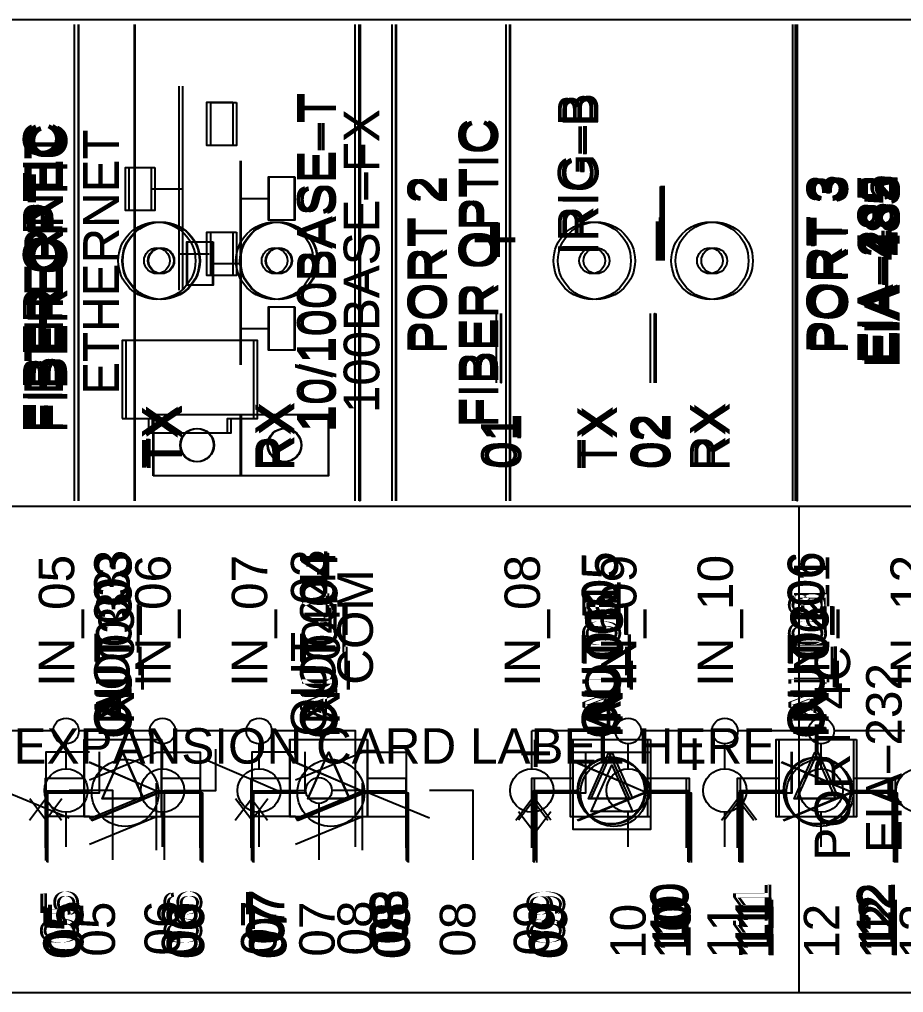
# Model space of a CAD drawing. Extents: x 1 to 47, y 1 to 35.
# Drawn here: x 28.556 to 30.274, y 13.28 to 15.17 of the extents above; entities that cross this region are included whole.
import ezdxf

# ---------------------------------------------------------------- set-up
doc = ezdxf.new("R2010")
doc.units = 0
doc.header["$MEASUREMENT"] = 0
for name, color, linetype in [('10_00______DWG_', 7, 'CONTINUOUS'), ('3_01__A-__NO_ETH__EIA-232_', 7, 'CONTINUOUS'), ('3_02__B-__NO_ETH__EIA-485_', 7, 'CONTINUOUS'), ('3_03__C-___1__10-100BASE-T', 7, 'CONTINUOUS'), ('3_04__D-___1__10-100BASE-T', 7, 'CONTINUOUS'), ('3_05__E-___1__100BASEFX_MM', 7, 'CONTINUOUS'), ('3_06__F-___2__10-100BASE-T', 7, 'CONTINUOUS'), ('3_07__G-___2__100BASE-FX_M', 7, 'CONTINUOUS'), ('3_08__0-__NO_ETH__EIA-232_', 7, 'CONTINUOUS'), ('3_09__1-__NO_ETH__EIA-485_', 7, 'CONTINUOUS'), ('3_10__2-___1__10-100BASE-T', 7, 'CONTINUOUS'), ('3_11__3-___1__10-100BASE-T', 7, 'CONTINUOUS'), ('3_12__4-___1__100BASEFX_MM', 7, 'CONTINUOUS'), ('3_13__6-___2__10-100BASE-T', 7, 'CONTINUOUS'), ('3_14__8-___2__100BASE-FX_M', 7, 'CONTINUOUS'), ('4_01__0-__EMPTY', 7, 'CONTINUOUS'), ('4_02__A0__SERIAL_COMMUNICA', 7, 'CONTINUOUS'), ('4_03__B-___3__DI___4__DO__', 7, 'CONTINUOUS'), ('4_04__1-___4__DI___4__DO__', 7, 'CONTINUOUS'), ('4_05__C-___4__DI___4__DO__', 7, 'CONTINUOUS'), ('4_06__D-___4__DI___3__DO__', 7, 'CONTINUOUS'), ('4_07__2A___8__FORM_A_DO', 7, 'CONTINUOUS'), ('4_08__2B___8__FORM_B_DO', 7, 'CONTINUOUS'), ('4_09__2C___8__DO__6__FORM_', 7, 'CONTINUOUS'), ('4_10__2D___8__DO__2__FORM_', 7, 'CONTINUOUS'), ('4_11__2G___8__DO__4__FORM_', 7, 'CONTINUOUS'), ('4_12__3-___8__DI', 7, 'CONTINUOUS'), ('4_13__4-___14__DI', 7, 'CONTINUOUS'), ('4_14__5-___8__AI', 7, 'CONTINUOUS'), ('4_15__6-___4__AI____4__AO', 7, 'CONTINUOUS')]:
    doc.layers.add(name, color=color, linetype=linetype)
doc.styles.add('ARIAL', font='arial.ttf')

msp = doc.modelspace()

# ---------------------------------------------------------------- linework, layer by layer
at = {"layer": '10_00______DWG_'}
for points in [[(27.4311, 15.1702), (31.3011, 15.1702)], [(27.4312, 14.2252), (31.3011, 14.2252)], [(27.4312, 13.2802), (31.3011, 13.2802)]]:
    msp.add_lwpolyline(points, dxfattribs=at)
at = {"layer": '3_01__A-__NO_ETH__EIA-232_'}
for p, q in [((29.2182, 14.2353), (29.2182, 15.1603)), ((30.0638, 14.2353), (30.0638, 15.1603)), ((29.4918, 14.4644), (29.4918, 14.5993)), ((29.7902, 14.5993), (29.7902, 14.4644))]:
    msp.add_line(p, q, dxfattribs=at)
at = {"layer": '3_02__B-__NO_ETH__EIA-485_'}
for p, q in [((29.2169, 14.2353), (29.2169, 15.1603)), ((30.0671, 14.2353), (30.0671, 15.1603)), ((29.492, 14.4643), (29.492, 14.5993)), ((29.792, 14.5993), (29.792, 14.4643))]:
    msp.add_line(p, q, dxfattribs=at)
at = {"layer": '3_03__C-___1__10-100BASE-T'}
for points in [[(29.2182, 14.2353), (29.2182, 15.1603)], [(30.0637, 14.2353), (30.0637, 15.1603)], [(29.4918, 14.4644), (29.4918, 14.5993)], [(29.7901, 14.5993), (29.7901, 14.4644)]]:
    msp.add_lwpolyline(points, dxfattribs=at)
at = {"layer": '3_04__D-___1__10-100BASE-T'}
for points in [[(29.2182, 14.2353), (29.2182, 15.1603)], [(30.0638, 14.2353), (30.0638, 15.1603)], [(29.4918, 14.4644), (29.4918, 14.5993)], [(29.7902, 14.5993), (29.7902, 14.4644)]]:
    msp.add_lwpolyline(points, dxfattribs=at)
at = {"layer": '3_05__E-___1__100BASEFX_MM'}
msp.add_lwpolyline([(30.0638, 14.2353), (30.0638, 15.1603)], dxfattribs=at)
at = {"layer": '3_06__F-___2__10-100BASE-T'}
for points in [[(28.6701, 14.2352), (28.6701, 15.1602)], [(29.2869, 14.2352), (29.2869, 15.1602)], [(29.5086, 14.2352), (29.5086, 15.1602)], [(30.0659, 14.2352), (30.0659, 15.1602)], [(28.873, 14.6446), (28.873, 14.8415), (28.873, 15.0408)], [(28.9773, 15.0092), (28.9773, 14.9253), (28.9274, 14.9253), (28.9274, 15.0092), (28.9773, 15.0092)], [(28.8187, 14.883), (28.8187, 14.799), (28.7688, 14.799), (28.7688, 14.883), (28.8187, 14.883)], [(28.8215, 14.841), (28.873, 14.841)], [(28.9773, 14.7568), (28.9773, 14.6728), (28.9274, 14.6728), (28.9274, 14.7568), (28.9773, 14.7568)], [(28.873, 14.7148), (28.9246, 14.7148)], [(28.7624, 14.395), (28.8135, 14.395), (28.8135, 14.3674), (28.967, 14.3674), (28.967, 14.395), (29.0181, 14.395), (29.0181, 14.5466), (28.7624, 14.5466), (28.7624, 14.395)]]:
    msp.add_lwpolyline(points, dxfattribs=at)
at = {"layer": '3_07__G-___2__100BASE-FX_M'}
for points in [[(28.7791, 14.2352), (28.7791, 15.1602)], [(29.2868, 14.2352), (29.2868, 15.1602)], [(29.5086, 14.2352), (29.5086, 15.1602)], [(30.0659, 14.2352), (30.0659, 15.1602)], [(28.9853, 14.4996), (28.9853, 14.6966), (28.9853, 14.8958)], [(29.0896, 14.8643), (29.0896, 14.7803), (29.0396, 14.7803), (29.0396, 14.8643), (29.0896, 14.8643)], [(28.9853, 14.8223), (29.0368, 14.8223)], [(28.931, 14.7381), (28.931, 14.6541), (28.881, 14.6541), (28.881, 14.7381), (28.931, 14.7381)], [(28.9338, 14.6961), (28.9853, 14.6961)], [(29.0896, 14.6119), (29.0896, 14.5278), (29.0396, 14.5278), (29.0396, 14.6119), (29.0896, 14.6119)], [(28.9853, 14.5698), (29.0368, 14.5698)], [(28.8153, 14.2841), (28.8153, 14.4031), (29.1553, 14.4031), (29.1553, 14.2841), (28.8153, 14.2841)], [(28.9853, 14.2841), (28.9853, 14.4031)], [(28.9853, 14.4031), (28.9853, 14.2841)]]:
    msp.add_lwpolyline(points, dxfattribs=at)
for centre in [(28.9003, 14.3435), (29.0703, 14.3435)]:
    msp.add_circle(centre, 0.0325, dxfattribs=at)
at = {"layer": '3_08__0-__NO_ETH__EIA-232_'}
msp.add_lwpolyline([(28.6713, 14.2353), (28.6713, 15.1603)], dxfattribs=at)
for points in [[(29.2169, 15.1603), (29.2169, 14.2353)], [(30.0671, 15.1603), (30.0671, 14.2353)], [(29.4918, 14.5993), (29.4918, 14.4644)], [(29.7902, 14.4644), (29.7902, 14.5993)]]:
    msp.add_lwpolyline(points, close=True, dxfattribs=at)
for centre, radius in [((28.8316, 14.7016), 0.075), ((29.0603, 14.7016), 0.075), ((28.8316, 14.7016), 0.025), ((29.0603, 14.7016), 0.025)]:
    msp.add_circle(centre, radius, dxfattribs=at)
at = {"layer": '3_09__1-__NO_ETH__EIA-485_'}
for points in [[(28.6701, 14.2353), (28.6701, 15.1603)], [(29.2157, 14.2353), (29.2157, 15.1603)], [(30.0659, 14.2353), (30.0659, 15.1603)], [(29.4908, 14.4643), (29.4908, 14.5993)], [(29.789, 14.5993), (29.789, 14.4643)]]:
    msp.add_lwpolyline(points, dxfattribs=at)
for centre, radius in [((28.8304, 14.7016), 0.075), ((29.0591, 14.7016), 0.075), ((28.8304, 14.7016), 0.025), ((29.0591, 14.7016), 0.025)]:
    msp.add_circle(centre, radius, dxfattribs=at)
at = {"layer": '3_10__2-___1__10-100BASE-T'}
for points in [[(28.6713, 14.2353), (28.6713, 15.1603)], [(29.2169, 14.2353), (29.2169, 15.1603)], [(30.0671, 14.2353), (30.0671, 15.1603)], [(29.4919, 14.4644), (29.4919, 14.5993)], [(29.7902, 14.5993), (29.7902, 14.4644)]]:
    msp.add_lwpolyline(points, dxfattribs=at)
for centre, radius in [((28.8316, 14.7016), 0.075), ((29.0603, 14.7016), 0.075), ((28.8316, 14.7016), 0.025), ((29.0603, 14.7016), 0.025)]:
    msp.add_circle(centre, radius, dxfattribs=at)
at = {"layer": '3_11__3-___1__10-100BASE-T'}
for points in [[(28.6624, 14.2353), (28.6624, 15.1603)], [(29.208, 14.2353), (29.208, 15.1603)], [(30.0582, 14.2353), (30.0582, 15.1603)], [(29.4829, 14.4643), (29.4829, 14.5993)], [(29.7813, 14.5993), (29.7813, 14.4643)]]:
    msp.add_lwpolyline(points, dxfattribs=at)
for centre, radius in [((28.8227, 14.7016), 0.075), ((29.0514, 14.7016), 0.075), ((28.8227, 14.7016), 0.025), ((29.0514, 14.7016), 0.025)]:
    msp.add_circle(centre, radius, dxfattribs=at)
at = {"layer": '3_12__4-___1__100BASEFX_MM'}
for points in [[(29.2881, 14.2353), (29.2881, 15.1603)], [(29.5098, 14.2353), (29.5098, 15.1603)], [(30.0671, 14.2353), (30.0671, 15.1603)]]:
    msp.add_lwpolyline(points, dxfattribs=at)
for centre, radius in [((29.677, 14.7016), 0.075), ((29.9058, 14.7016), 0.075), ((29.677, 14.7016), 0.025), ((29.9058, 14.7016), 0.025)]:
    msp.add_circle(centre, radius, dxfattribs=at)
at = {"layer": '3_13__6-___2__10-100BASE-T'}
for points in [[(28.6629, 14.2353), (28.6629, 15.1603)], [(29.2796, 14.2353), (29.2796, 15.1603)], [(29.5014, 14.2353), (29.5014, 15.1603)], [(30.0586, 14.2353), (30.0586, 15.1603)], [(28.8658, 14.6446), (28.8658, 14.8415), (28.8658, 15.0408)], [(28.9701, 15.0093), (28.9701, 14.9253), (28.9201, 14.9253), (28.9201, 15.0093), (28.9701, 15.0093)], [(28.8115, 14.883), (28.8115, 14.799), (28.7615, 14.799), (28.7615, 14.883), (28.8115, 14.883)], [(28.8143, 14.841), (28.8658, 14.841)], [(28.9701, 14.7568), (28.9701, 14.6728), (28.9201, 14.6728), (28.9201, 14.7568), (28.9701, 14.7568)], [(28.8658, 14.7148), (28.9173, 14.7148)], [(28.7551, 14.395), (28.8063, 14.395), (28.8063, 14.3674), (28.9598, 14.3674), (28.9598, 14.395), (29.0109, 14.395), (29.0109, 14.5466), (28.7551, 14.5466), (28.7551, 14.395)]]:
    msp.add_lwpolyline(points, dxfattribs=at)
for centre, radius in [((29.6686, 14.7016), 0.075), ((29.8973, 14.7016), 0.075), ((29.6686, 14.7016), 0.025), ((29.8973, 14.7016), 0.025)]:
    msp.add_circle(centre, radius, dxfattribs=at)
at = {"layer": '3_14__8-___2__100BASE-FX_M'}
for points in [[(28.7802, 14.2353), (28.7802, 15.1603)], [(29.288, 14.2353), (29.288, 15.1603)], [(29.5098, 14.2353), (29.5098, 15.1603)], [(30.0671, 14.2353), (30.0671, 15.1603)], [(28.9865, 14.4996), (28.9865, 14.6966), (28.9865, 14.8959)], [(29.0908, 14.8643), (29.0908, 14.7803), (29.0408, 14.7803), (29.0408, 14.8643), (29.0908, 14.8643)], [(28.9865, 14.8223), (29.038, 14.8223)], [(28.9321, 14.7381), (28.9321, 14.6541), (28.8822, 14.6541), (28.8822, 14.7381), (28.9321, 14.7381)], [(28.9349, 14.6961), (28.9865, 14.6961)], [(29.0908, 14.6119), (29.0908, 14.5278), (29.0408, 14.5278), (29.0408, 14.6119), (29.0908, 14.6119)], [(28.9865, 14.5699), (29.038, 14.5699)], [(28.8165, 14.2841), (28.8165, 14.4032), (29.1565, 14.4032), (29.1565, 14.2841), (28.8165, 14.2841)], [(28.9865, 14.2841), (28.9865, 14.4032)], [(28.9865, 14.4032), (28.9865, 14.2841)]]:
    msp.add_lwpolyline(points, dxfattribs=at)
for centre, radius in [((29.677, 14.7016), 0.075), ((29.9058, 14.7016), 0.075), ((29.677, 14.7016), 0.025), ((29.9058, 14.7016), 0.025), ((28.9015, 14.3435), 0.0325), ((29.0715, 14.3435), 0.0325)]:
    msp.add_circle(centre, radius, dxfattribs=at)
at = {"layer": '4_02__A0__SERIAL_COMMUNICA'}
msp.add_lwpolyline([(30.071, 13.2802), (30.071, 14.2253)], dxfattribs=at)
at = {"layer": '4_03__B-___3__DI___4__DO__'}
for points in [[(29.7819, 13.7468), (29.7819, 13.5968), (29.6319, 13.5968), (29.6319, 13.7468), (29.7819, 13.7468)], [(29.7469, 13.6318), (29.6669, 13.6318), (29.7069, 13.7218), (29.7469, 13.6318)], [(28.6069, 13.5369), (28.6069, 13.6718), (28.692, 13.6718)], [(28.6921, 13.6182), (28.822, 13.6718), (28.907, 13.6718), (28.907, 13.5369)], [(29.0069, 13.5369), (29.0069, 13.6718), (29.092, 13.6718)], [(29.092, 13.6182), (29.222, 13.6718), (29.307, 13.6718), (29.307, 13.5369)], [(29.5568, 13.5369), (29.5568, 13.6718), (29.6319, 13.6718)], [(29.7819, 13.6718), (29.857, 13.6718), (29.857, 13.5369)], [(29.9571, 13.5369), (29.9571, 13.6718), (30.0421, 13.6718)], [(30.1721, 13.6718), (30.2571, 13.6718), (30.2571, 13.5369)], [(29.5256, 13.6318), (29.5569, 13.5906), (29.5881, 13.6318)]]:
    msp.add_lwpolyline(points, dxfattribs=at)
msp.add_circle((30.1071, 13.6718), 0.065, dxfattribs=at)
at = {"layer": '4_04__1-___4__DI___4__DO__'}
for points in [[(28.6069, 13.5369), (28.6069, 13.6718), (28.692, 13.6718)], [(28.6921, 13.6182), (28.822, 13.6718), (28.907, 13.6718), (28.907, 13.5369)], [(29.0069, 13.5369), (29.0069, 13.6718), (29.092, 13.6718)], [(29.092, 13.6182), (29.222, 13.6718), (29.307, 13.6718), (29.307, 13.5369)], [(29.557, 13.5369), (29.557, 13.6718), (29.642, 13.6718)], [(29.772, 13.6718), (29.857, 13.6718), (29.857, 13.5369)], [(29.9571, 13.5369), (29.9571, 13.6718), (30.0421, 13.6718)], [(30.1721, 13.6718), (30.2571, 13.6718), (30.2571, 13.5369)]]:
    msp.add_lwpolyline(points, dxfattribs=at)
for centre in [(29.707, 13.6718), (30.1071, 13.6718)]:
    msp.add_circle(centre, 0.065, dxfattribs=at)
at = {"layer": '4_05__C-___4__DI___4__DO__'}
for points in [[(28.692, 13.7469), (28.6069, 13.7469), (28.6069, 13.5369)], [(28.6921, 13.6932), (28.822, 13.7469), (28.907, 13.7469), (28.907, 13.6219)], [(29.092, 13.7469), (29.0069, 13.7469), (29.0069, 13.5369)], [(29.092, 13.6932), (29.222, 13.7469), (29.307, 13.7469), (29.307, 13.6219)], [(28.822, 13.5569), (28.822, 13.6868)], [(29.222, 13.5569), (29.222, 13.6868)], [(29.557, 13.5369), (29.557, 13.6719), (29.642, 13.6719)], [(29.772, 13.6719), (29.857, 13.6719), (29.857, 13.5369)], [(29.9571, 13.5369), (29.9571, 13.6719), (30.0421, 13.6719)], [(30.1721, 13.6719), (30.2571, 13.6719), (30.2571, 13.5369)], [(28.692, 13.6219), (28.6069, 13.6219)], [(28.6921, 13.5682), (28.822, 13.6219), (28.907, 13.6219), (28.907, 13.5369)], [(29.092, 13.6219), (29.0069, 13.6219)], [(29.092, 13.5682), (29.222, 13.6219), (29.307, 13.6219), (29.307, 13.5369)]]:
    msp.add_lwpolyline(points, dxfattribs=at)
for centre in [(29.707, 13.6719), (30.1071, 13.6719)]:
    msp.add_circle(centre, 0.065, dxfattribs=at)
at = {"layer": '4_06__D-___4__DI___3__DO__'}
for points in [[(28.8373, 13.5377), (28.8373, 13.6727), (28.9374, 13.6727), (28.9374, 13.6727), (28.9374, 13.7527)], [(28.9174, 13.7327), (29.0574, 13.6727), (29.1124, 13.6727)], [(28.6523, 13.619), (28.5223, 13.6727), (28.4623, 13.6727)], [(28.7374, 13.5377), (28.7374, 13.6727), (28.6523, 13.6727)], [(29.3524, 13.619), (29.2224, 13.6727), (29.1624, 13.6727)], [(29.4375, 13.5377), (29.4375, 13.6727), (29.3524, 13.6727)], [(29.5553, 13.5377), (29.5553, 13.6727), (29.6403, 13.6727)], [(29.7703, 13.6727), (29.8553, 13.6727), (29.8553, 13.5377)], [(29.9554, 13.5377), (29.9554, 13.6727), (30.0404, 13.6727)], [(30.1704, 13.6727), (30.2554, 13.6727), (30.2554, 13.5377)], [(29.1374, 13.6477), (29.1374, 13.5377)]]:
    msp.add_lwpolyline(points, dxfattribs=at)
for centre, radius in [((29.7053, 13.6727), 0.065), ((30.1054, 13.6727), 0.065), ((29.1374, 13.6727), 0.025)]:
    msp.add_circle(centre, radius, dxfattribs=at)
at = {"layer": '4_07__2A___8__FORM_A_DO'}
for points in [[(28.6092, 13.5339), (28.6092, 13.6688), (28.6943, 13.6688)], [(28.6943, 13.6152), (28.8243, 13.6688), (28.9093, 13.6688), (28.9093, 13.5339)], [(29.0092, 13.5339), (29.0092, 13.6688), (29.0942, 13.6688)], [(29.0943, 13.6152), (29.2243, 13.6688), (29.3093, 13.6688), (29.3093, 13.5339)], [(29.5543, 13.5339), (29.5543, 13.6688), (29.6394, 13.6688)], [(29.6395, 13.6152), (29.7694, 13.6688), (29.8544, 13.6688), (29.8544, 13.5339)], [(29.9543, 13.5339), (29.9543, 13.6688), (30.0394, 13.6688)], [(30.0395, 13.6152), (30.1694, 13.6688), (30.2544, 13.6688), (30.2544, 13.5339)]]:
    msp.add_lwpolyline(points, dxfattribs=at)
at = {"layer": '4_08__2B___8__FORM_B_DO'}
for points in [[(28.6109, 13.5329), (28.6109, 13.668), (28.6109, 13.668), (28.7109, 13.668), (28.7109, 13.748)], [(29.0107, 13.5329), (29.0107, 13.668), (29.0107, 13.668), (29.1108, 13.668), (29.1108, 13.748)], [(29.556, 13.5329), (29.556, 13.668), (29.556, 13.668), (29.6561, 13.668), (29.6561, 13.748)], [(29.9573, 13.5329), (29.9573, 13.668), (29.9573, 13.668), (30.0573, 13.668), (30.0573, 13.748)], [(28.6909, 13.728), (28.8309, 13.668), (28.911, 13.668), (28.911, 13.533)], [(29.0908, 13.728), (29.2308, 13.668), (29.3108, 13.668), (29.3108, 13.533)], [(29.6361, 13.728), (29.7761, 13.668), (29.8561, 13.668), (29.8561, 13.533)], [(30.0373, 13.728), (30.1773, 13.668), (30.2574, 13.668), (30.2574, 13.533)]]:
    msp.add_lwpolyline(points, dxfattribs=at)
at = {"layer": '4_09__2C___8__DO__6__FORM_'}
for points in [[(28.6108, 13.5332), (28.6108, 13.6682), (28.6959, 13.6682)], [(28.696, 13.6145), (28.8259, 13.6682), (28.9109, 13.6682), (28.9109, 13.5332)], [(29.0108, 13.5332), (29.0108, 13.6682), (29.0959, 13.6682)], [(29.096, 13.6145), (29.2259, 13.6682), (29.3109, 13.6682), (29.3109, 13.5332)], [(29.556, 13.5332), (29.556, 13.6682), (29.6411, 13.6682)], [(29.6411, 13.6145), (29.7711, 13.6682), (29.8561, 13.6682), (29.8561, 13.5332)], [(29.956, 13.5332), (29.956, 13.6682), (30.0411, 13.6682)], [(30.0411, 13.6145), (30.1711, 13.6682), (30.2561, 13.6682), (30.2561, 13.5332)]]:
    msp.add_lwpolyline(points, dxfattribs=at)
at = {"layer": '4_10__2D___8__DO__2__FORM_'}
for points in [[(28.6109, 13.5329), (28.6109, 13.668), (28.6109, 13.668), (28.7109, 13.6679), (28.7109, 13.7479)], [(29.0109, 13.5329), (29.0109, 13.668), (29.0109, 13.668), (29.111, 13.6679), (29.111, 13.7479)], [(29.556, 13.5329), (29.556, 13.668), (29.556, 13.668), (29.6561, 13.6679), (29.6561, 13.7479)], [(29.9561, 13.5329), (29.9561, 13.668), (29.9561, 13.668), (30.0561, 13.6679), (30.0561, 13.7479)], [(28.6909, 13.7279), (28.8309, 13.6679), (28.911, 13.6679), (28.911, 13.5329)], [(29.091, 13.7279), (29.231, 13.6679), (29.311, 13.6679), (29.311, 13.5329)], [(29.6361, 13.7279), (29.7761, 13.6679), (29.8561, 13.6679), (29.8561, 13.5329)], [(30.0361, 13.7279), (30.1762, 13.6679), (30.2562, 13.6679), (30.2562, 13.5329)]]:
    msp.add_lwpolyline(points, dxfattribs=at)
at = {"layer": '4_11__2G___8__DO__4__FORM_'}
for points in [[(29.556, 13.5329), (29.556, 13.668), (29.556, 13.668), (29.6561, 13.6679), (29.6561, 13.7479)], [(29.9561, 13.5329), (29.9561, 13.668), (29.9561, 13.668), (30.0561, 13.6679), (30.0561, 13.7479)], [(29.6361, 13.7279), (29.7761, 13.6679), (29.8561, 13.6679), (29.8561, 13.5329)], [(30.0361, 13.7279), (30.1762, 13.6679), (30.2562, 13.6679), (30.2562, 13.5329)], [(28.6109, 13.5329), (28.6109, 13.6679), (28.696, 13.6679)], [(28.696, 13.6142), (28.826, 13.6679), (28.911, 13.6679), (28.911, 13.5329)], [(29.0109, 13.5329), (29.0109, 13.6679), (29.096, 13.6679)], [(29.096, 13.6142), (29.226, 13.6679), (29.311, 13.6679), (29.311, 13.5329)]]:
    msp.add_lwpolyline(points, dxfattribs=at)
at = {"layer": '4_12__3-___8__DI'}
for points in [[(28.6111, 13.5329), (28.6111, 13.6679), (28.696, 13.6679)], [(28.8261, 13.6679), (28.9111, 13.6679), (28.9111, 13.5329)], [(29.0109, 13.5329), (29.0109, 13.6679), (29.0959, 13.6679)], [(29.2259, 13.6679), (29.3109, 13.6679), (29.3109, 13.5329)], [(29.5609, 13.5329), (29.5609, 13.6679), (29.6459, 13.6679)], [(29.7759, 13.6679), (29.8609, 13.6679), (29.8609, 13.5329)], [(29.961, 13.5329), (29.961, 13.6679), (30.046, 13.6679)], [(30.176, 13.6679), (30.261, 13.6679), (30.261, 13.5329)]]:
    msp.add_lwpolyline(points, dxfattribs=at)
for centre in [(28.7611, 13.6679), (29.1609, 13.6679), (29.7109, 13.6679), (30.111, 13.6679)]:
    msp.add_circle(centre, 0.065, dxfattribs=at)
at = {"layer": '4_13__4-___14__DI'}
for points in [[(28.6212, 13.7882), (28.4836, 13.7882)], [(28.8086, 13.7882), (28.6712, 13.7882)], [(28.9962, 13.7882), (28.8586, 13.7882)], [(29.2088, 13.5632), (29.2088, 13.7882), (29.0462, 13.7882)], [(29.5512, 13.7148), (29.5512, 13.7882)], [(29.7136, 13.7882), (29.5512, 13.7882)], [(29.9013, 13.7882), (29.7636, 13.7882)], [(30.0886, 13.7882), (29.9513, 13.7882)], [(30.2763, 13.7882), (30.1386, 13.7882)], [(28.6462, 13.7148), (28.6462, 13.7632)], [(28.8336, 13.7148), (28.8336, 13.7632)], [(29.0212, 13.7148), (29.0212, 13.7632)], [(29.7386, 13.7148), (29.7386, 13.7632)], [(29.9263, 13.7148), (29.9263, 13.7632)], [(30.1136, 13.7148), (30.1136, 13.7632)], [(28.6462, 13.5632), (28.6462, 13.6306)], [(28.8336, 13.5632), (28.8336, 13.6306)], [(29.0212, 13.5632), (29.0212, 13.6306)], [(29.5512, 13.5632), (29.5513, 13.6306)], [(29.7386, 13.5632), (29.7386, 13.6306)], [(29.9263, 13.5632), (29.9263, 13.6306)], [(30.1136, 13.5632), (30.1136, 13.6306)]]:
    msp.add_lwpolyline(points, dxfattribs=at)
for centre, radius in [((28.6462, 13.7882), 0.025), ((28.8336, 13.7882), 0.025), ((29.0212, 13.7882), 0.025), ((29.7386, 13.7882), 0.025), ((29.9263, 13.7882), 0.025), ((30.1136, 13.7882), 0.025), ((28.6462, 13.6727), 0.0421), ((28.8336, 13.6727), 0.0421), ((29.0212, 13.6727), 0.0421), ((29.5512, 13.6727), 0.0421), ((29.7386, 13.6727), 0.0421), ((29.9263, 13.6727), 0.0421), ((30.1136, 13.6727), 0.0421), ((30.3013, 13.6727), 0.0421)]:
    msp.add_circle(centre, radius, dxfattribs=at)
at = {"layer": '4_14__5-___8__AI'}
for points in [[(28.8312, 13.7715), (28.8312, 13.6215), (28.6812, 13.6215), (28.6812, 13.7715), (28.8312, 13.7715)], [(29.2313, 13.7715), (29.2313, 13.6215), (29.0813, 13.6215), (29.0813, 13.7715), (29.2313, 13.7715)], [(29.7762, 13.7715), (29.7762, 13.6215), (29.6262, 13.6215), (29.6262, 13.7715), (29.7762, 13.7715)], [(30.1762, 13.7715), (30.1762, 13.6215), (30.0263, 13.6215), (30.0263, 13.7715), (30.1762, 13.7715)], [(28.7962, 13.6565), (28.7162, 13.6565), (28.7562, 13.7465), (28.7962, 13.6565)], [(29.1963, 13.6565), (29.1163, 13.6565), (29.1563, 13.7465), (29.1963, 13.6565)], [(29.7412, 13.6565), (29.6612, 13.6565), (29.7012, 13.7465), (29.7412, 13.6565)], [(30.1412, 13.6565), (30.0612, 13.6565), (30.1012, 13.7465), (30.1412, 13.6565)], [(28.6062, 13.5615), (28.6061, 13.6965), (28.6812, 13.6965)], [(28.8313, 13.6965), (28.9064, 13.6965), (28.9064, 13.5615)], [(29.0062, 13.5615), (29.0062, 13.6965), (29.0813, 13.6965)], [(29.2313, 13.6965), (29.3064, 13.6965), (29.3064, 13.5615)], [(29.5512, 13.5615), (29.5512, 13.6965), (29.6262, 13.6965)], [(29.7762, 13.6965), (29.8513, 13.6965), (29.8513, 13.5615)], [(29.9512, 13.5615), (29.9512, 13.6965), (30.0262, 13.6965)], [(30.1763, 13.6965), (30.2514, 13.6965), (30.2514, 13.5615)], [(28.575, 13.6153), (28.6062, 13.6565), (28.6374, 13.6153)], [(28.975, 13.6153), (29.0063, 13.6565), (29.0375, 13.6153)], [(29.52, 13.6153), (29.5512, 13.6565), (29.5824, 13.6153)], [(29.92, 13.6153), (29.9512, 13.6565), (29.9824, 13.6153)]]:
    msp.add_lwpolyline(points, dxfattribs=at)
at = {"layer": '4_15__6-___4__AI____4__AO'}
for points in [[(28.8318, 13.7718), (28.8318, 13.6218), (28.6819, 13.6218), (28.6819, 13.7718), (28.8318, 13.7718)], [(29.2319, 13.7718), (29.2319, 13.6218), (29.0819, 13.6218), (29.0819, 13.7718), (29.2319, 13.7718)], [(29.7819, 13.7718), (29.7819, 13.6218), (29.6319, 13.6218), (29.6319, 13.7718), (29.7819, 13.7718)], [(30.1819, 13.7718), (30.1819, 13.6218), (30.0319, 13.6218), (30.0319, 13.7718), (30.1819, 13.7718)], [(28.7968, 13.6568), (28.7168, 13.6568), (28.7568, 13.7468), (28.7968, 13.6568)], [(29.1969, 13.6568), (29.1169, 13.6568), (29.1569, 13.7468), (29.1969, 13.6568)], [(29.7468, 13.6568), (29.6668, 13.6568), (29.7069, 13.7468), (29.7468, 13.6568)], [(30.1469, 13.6568), (30.0669, 13.6568), (30.1069, 13.7468), (30.1469, 13.6568)], [(28.6068, 13.5618), (28.6068, 13.6968), (28.6818, 13.6968)], [(28.8319, 13.6968), (28.907, 13.6968), (28.907, 13.5618)], [(29.0068, 13.5618), (29.0068, 13.6968), (29.0819, 13.6968)], [(29.2319, 13.6968), (29.307, 13.6968), (29.307, 13.5618)], [(29.5569, 13.5618), (29.5568, 13.6968), (29.6319, 13.6968)], [(29.7819, 13.6968), (29.857, 13.6968), (29.857, 13.5618)], [(29.9569, 13.5618), (29.9568, 13.6968), (30.0319, 13.6968)], [(30.182, 13.6968), (30.2571, 13.6968), (30.2571, 13.5618)], [(28.5756, 13.6568), (28.6068, 13.6156), (28.638, 13.6568)], [(28.9756, 13.6568), (29.0069, 13.6156), (29.0381, 13.6568)], [(29.5257, 13.6156), (29.5569, 13.6568), (29.5881, 13.6156)], [(29.9256, 13.6156), (29.9569, 13.6568), (29.9881, 13.6156)]]:
    msp.add_lwpolyline(points, dxfattribs=at)

# ---------------------------------------------------------------- texts
at = {"layer": '3_01__A-__NO_ETH__EIA-232_', "style": 'ARIAL'}
for s, height, p in [('IRIG–B', 0.06846, (29.6796, 14.7121)), ('PORT 3', 0.06846, (30.162, 14.5204)), ('EIA–232', 0.06846, (30.2614, 14.5003)), ('—', 0.0978, (29.8398, 14.7098)), ('+', 0.0978, (29.5315, 14.7021)), ('01', 0.06846, (29.5304, 14.2977)), ('02', 0.06846, (29.8189, 14.2977))]:
    msp.add_text(s, height=height, rotation=90, dxfattribs=at).set_placement(p)
at = {"layer": '3_02__B-__NO_ETH__EIA-485_', "style": 'ARIAL'}
for s, height, p in [('IRIG–B', 0.06883, (29.6808, 14.7121)), ('PORT 3', 0.06883, (30.1658, 14.5204)), ('EIA–485', 0.06883, (30.2659, 14.5003)), ('—', 0.0983, (29.8418, 14.7098)), ('+', 0.0983, (29.5319, 14.7021)), ('01', 0.06883, (29.5308, 14.2976)), ('02', 0.06883, (29.8209, 14.2976))]:
    msp.add_text(s, height=height, rotation=90, dxfattribs=at).set_placement(p)
at = {"layer": '3_03__C-___1__10-100BASE-T', "style": 'ARIAL'}
for s, height, p in [('IRIG–B', 0.06846, (29.6796, 14.7119)), ('PORT 3', 0.06846, (30.162, 14.5218)), ('EIA–232', 0.06846, (30.2614, 14.5014)), ('+', 0.0978, (29.5314, 14.7022)), ('–', 0.0978, (29.8397, 14.702)), ('01', 0.06846, (29.5304, 14.2964)), ('02', 0.06846, (29.8189, 14.2964))]:
    msp.add_text(s, height=height, rotation=90, dxfattribs=at).set_placement(p)
at = {"layer": '3_04__D-___1__10-100BASE-T', "style": 'ARIAL'}
for s, height, p in [('IRIG–B', 0.06846, (29.6796, 14.7119)), ('PORT 3', 0.06846, (30.1621, 14.5218)), ('EIA–485', 0.06883, (30.266, 14.4931)), ('+', 0.0978, (29.5315, 14.7022)), ('–', 0.0978, (29.8398, 14.702)), ('01', 0.06846, (29.5305, 14.2964)), ('02', 0.06846, (29.819, 14.2964))]:
    msp.add_text(s, height=height, rotation=90, dxfattribs=at).set_placement(p)
at = {"layer": '3_05__E-___1__100BASEFX_MM', "style": 'ARIAL'}
for s, p in [('PORT 3', (30.1621, 14.5218)), ('EIA–232', (30.2616, 14.5014))]:
    msp.add_text(s, height=0.06846, rotation=90, dxfattribs=at).set_placement(p)
at = {"layer": '3_06__F-___2__10-100BASE-T', "style": 'ARIAL'}
for s, height, p in [('10/100BASE–T', 0.068457, (29.1707, 14.3683)), ('FIBER OPTIC', 0.068457, (29.4846, 14.3773)), ('ETHERNET', 0.06846, (28.6406, 14.4412)), ('PORT 2', 0.06846, (29.3851, 14.5207)), ('PORT 3', 0.06846, (30.1609, 14.5218)), ('EIA–232', 0.06846, (30.2604, 14.5013))]:
    msp.add_text(s, height=height, rotation=90, dxfattribs=at).set_placement(p)
at = {"layer": '3_07__G-___2__100BASE-FX_M', "style": 'ARIAL'}
for s, height, p in [('100BASE–FX', 0.06846, (29.254, 14.4057)), ('FIBER OPTIC', 0.068457, (29.4846, 14.3773)), ('FIBER OPTIC', 0.068457, (28.6473, 14.3667)), ('ETHERNET', 0.06846, (28.7478, 14.4412)), ('PORT 2', 0.06846, (29.3851, 14.5207)), ('PORT 3', 0.06846, (30.1609, 14.5218)), ('EIA–232', 0.06846, (30.2604, 14.5013))]:
    msp.add_text(s, height=height, rotation=90, dxfattribs=at).set_placement(p)
at = {"layer": '3_08__0-__NO_ETH__EIA-232_', "style": 'ARIAL'}
for s, height, p in [('IRIG–B', 0.06846, (29.6796, 14.7121)), ('FIBER OPTIC', 0.068457, (28.6402, 14.3667)), ('PORT 3', 0.06846, (30.1629, 14.5208)), ('EIA–232', 0.06846, (30.2623, 14.5007)), ('–', 0.0978, (29.8398, 14.7098)), ('+', 0.0978, (29.5315, 14.7021)), ('RX', 0.06846, (29.0901, 14.2941)), ('TX', 0.06846, (28.8714, 14.2994)), ('01', 0.06846, (29.5304, 14.2977)), ('02', 0.06846, (29.8189, 14.2977))]:
    msp.add_text(s, height=height, rotation=90, dxfattribs=at).set_placement(p)
at = {"layer": '3_09__1-__NO_ETH__EIA-485_', "style": 'ARIAL'}
for s, height, p in [('IRIG–B', 0.06883, (29.6796, 14.7121)), ('FIBER OPTIC', 0.068833, (28.6389, 14.3667)), ('PORT 3', 0.06883, (30.1613, 14.5204)), ('EIA–485', 0.06883, (30.2614, 14.5003)), ('–', 0.0983, (29.8391, 14.7098)), ('+', 0.0983, (29.5306, 14.7021)), ('RX', 0.06883, (29.09, 14.2941)), ('TX', 0.06883, (28.8701, 14.2994)), ('01', 0.06883, (29.5296, 14.2976)), ('02', 0.06883, (29.8178, 14.2976))]:
    msp.add_text(s, height=height, rotation=90, dxfattribs=at).set_placement(p)
at = {"layer": '3_10__2-___1__10-100BASE-T', "style": 'ARIAL'}
for s, height, p in [('IRIG–B', 0.06846, (29.6797, 14.7119)), ('FIBER OPTIC', 0.068457, (28.6403, 14.3668)), ('PORT 3', 0.06846, (30.1621, 14.5218)), ('EIA–232', 0.06846, (30.2616, 14.5014)), ('+', 0.0978, (29.5315, 14.7022)), ('–', 0.0978, (29.8416, 14.702)), ('RX', 0.06846, (29.0901, 14.293)), ('TX', 0.06846, (28.8714, 14.2972)), ('01', 0.06846, (29.5305, 14.2981)), ('02', 0.06846, (29.8189, 14.2977))]:
    msp.add_text(s, height=height, rotation=90, dxfattribs=at).set_placement(p)
at = {"layer": '3_11__3-___1__10-100BASE-T', "style": 'ARIAL'}
for s, height, p in [('IRIG–B', 0.06883, (29.6707, 14.7119)), ('FIBER OPTIC', 0.068833, (28.6313, 14.3666)), ('PORT 3', 0.06883, (30.1537, 14.5218)), ('EIA–485', 0.06883, (30.2528, 14.5011)), ('+', 0.0983, (29.5228, 14.7022)), ('–', 0.0983, (29.8329, 14.702)), ('RX', 0.06883, (29.0827, 14.2929)), ('TX', 0.06883, (28.8628, 14.2972)), ('01', 0.06883, (29.5216, 14.2976)), ('02', 0.06883, (29.8118, 14.2976))]:
    msp.add_text(s, height=height, rotation=90, dxfattribs=at).set_placement(p)
at = {"layer": '3_12__4-___1__100BASEFX_MM', "style": 'ARIAL'}
for s, height, p in [('FIBER OPTIC', 0.068457, (29.4859, 14.3774)), ('PORT 2', 0.06846, (29.3864, 14.5208)), ('PORT 3', 0.06846, (30.1621, 14.5218)), ('EIA–232', 0.06846, (30.2616, 14.5014)), ('RX', 0.06846, (29.9356, 14.293)), ('TX', 0.06846, (29.7169, 14.2972))]:
    msp.add_text(s, height=height, rotation=90, dxfattribs=at).set_placement(p)
at = {"layer": '3_13__6-___2__10-100BASE-T', "style": 'ARIAL'}
for s, height, p in [('10/100BASE–T', 0.068457, (29.1634, 14.3683)), ('FIBER OPTIC', 0.068457, (29.4773, 14.3774)), ('ETHERNET', 0.06846, (28.6333, 14.4412)), ('PORT 2', 0.06846, (29.3779, 14.5208)), ('PORT 3', 0.06846, (30.1537, 14.5218)), ('EIA–232', 0.06846, (30.2531, 14.5014)), ('RX', 0.06846, (29.9271, 14.293)), ('TX', 0.06846, (29.7084, 14.2972))]:
    msp.add_text(s, height=height, rotation=90, dxfattribs=at).set_placement(p)
at = {"layer": '3_14__8-___2__100BASE-FX_M', "style": 'ARIAL'}
for s, height, p in [('100BASE–FX', 0.06846, (29.2552, 14.4057)), ('FIBER OPTIC', 0.068457, (29.4858, 14.3774)), ('FIBER OPTIC', 0.068457, (28.6485, 14.3667)), ('ETHERNET', 0.06846, (28.749, 14.4412)), ('PORT 2', 0.06846, (29.3863, 14.5208)), ('PORT 3', 0.06846, (30.1621, 14.5218)), ('EIA–232', 0.06846, (30.2616, 14.5014)), ('RX', 0.06846, (29.9356, 14.293)), ('TX', 0.06846, (29.7168, 14.2972))]:
    msp.add_text(s, height=height, rotation=90, dxfattribs=at).set_placement(p)
at = {"layer": '4_01__0-__EMPTY', "style": 'ARIAL'}
msp.add_text('PLACE EXPANSION CARD LABEL HERE', height=0.068833, dxfattribs=at).set_placement((28.2022, 13.7248))
at = {"layer": '4_02__A0__SERIAL_COMMUNICA', "style": 'ARIAL'}
for s, p in [('PORT 4C', (30.1698, 13.5365)), ('EIA–232', (30.2697, 13.5514))]:
    msp.add_text(s, height=0.06883, rotation=90, dxfattribs=at).set_placement(p)
at = {"layer": '4_03__B-___3__DI___4__DO__', "style": 'ARIAL'}
for s, height, p in [('OUT_03', 0.06883, (28.7697, 13.7768)), ('OUT_04', 0.06883, (29.1697, 13.7768)), ('AO_01', 0.06883, (29.7242, 13.7822)), ('IN_01', 0.06883, (30.1243, 13.7777)), ('+', 0.0787, (29.5968, 13.7128)), ('–', 0.0787, (29.8968, 13.7127)), ('10', 0.06883, (29.8559, 13.3623)), ('11', 0.06883, (30.0171, 13.3623)), ('12', 0.06883, (30.257, 13.3623)), ('05', 0.06883, (28.6707, 13.3489)), ('06', 0.06883, (28.9106, 13.3489)), ('07', 0.06883, (29.0706, 13.3489)), ('08', 0.06883, (29.3106, 13.3489)), ('09', 0.06883, (29.6159, 13.3489))]:
    msp.add_text(s, height=height, rotation=90, dxfattribs=at).set_placement(p)
at = {"layer": '4_04__1-___4__DI___4__DO__', "style": 'ARIAL'}
for s, p in [('OUT_03', (28.7697, 13.7768)), ('OUT_04', (29.1697, 13.7768)), ('IN_01', (29.7242, 13.7777)), ('IN_02', (30.1243, 13.7777)), ('10', (29.8559, 13.3623)), ('11', (30.0171, 13.3623)), ('12', (30.257, 13.3623)), ('05', (28.6707, 13.3489)), ('06', (28.9106, 13.3489)), ('07', (29.0706, 13.3489)), ('08', (29.3106, 13.3489)), ('09', (29.6159, 13.3489))]:
    msp.add_text(s, height=0.06883, rotation=90, dxfattribs=at).set_placement(p)
at = {"layer": '4_05__C-___4__DI___4__DO__', "style": 'ARIAL'}
for s, p in [('OUT_03', (28.7737, 13.773)), ('OUT_04', (29.1736, 13.773)), ('IN_01', (29.7242, 13.7778)), ('IN_02', (30.1243, 13.7778)), ('10', (29.8559, 13.3624)), ('11', (30.0171, 13.3624)), ('12', (30.257, 13.3624)), ('05', (28.6747, 13.3451)), ('06', (28.9146, 13.3451)), ('07', (29.0746, 13.3451)), ('08', (29.3146, 13.3451)), ('09', (29.6159, 13.349))]:
    msp.add_text(s, height=0.06883, rotation=90, dxfattribs=at).set_placement(p)
at = {"layer": '4_06__D-___4__DI___3__DO__', "style": 'ARIAL'}
for s, p in [('OUT_03', (29.152, 13.7777)), ('IN_01', (29.7225, 13.7786)), ('IN_02', (30.1226, 13.7786)), ('10', (29.8542, 13.3632)), ('11', (30.0153, 13.3632)), ('12', (30.2553, 13.3632)), ('05', (28.7412, 13.3498)), ('06', (28.9011, 13.3498)), ('07', (29.1682, 13.3498)), ('08', (29.4413, 13.3498)), ('09', (29.6142, 13.3498))]:
    msp.add_text(s, height=0.06883, rotation=90, dxfattribs=at).set_placement(p)
at = {"layer": '4_07__2A___8__FORM_A_DO', "style": 'ARIAL'}
for s, p in [('OUT_03', (28.7719, 13.7738)), ('OUT_04', (29.1719, 13.7738)), ('OUT_05', (29.7171, 13.7738)), ('OUT_06', (30.1171, 13.7738)), ('05', (28.673, 13.3459)), ('06', (28.9129, 13.3459)), ('07', (29.0729, 13.3459)), ('08', (29.3129, 13.3459)), ('09', (29.6182, 13.3459)), ('10', (29.8582, 13.3459)), ('11', (30.0181, 13.3459)), ('12', (30.2581, 13.3459))]:
    msp.add_text(s, height=0.06883, rotation=90, dxfattribs=at).set_placement(p)
at = {"layer": '4_08__2B___8__FORM_B_DO', "style": 'ARIAL'}
for s, p in [('OUT_03', (28.7736, 13.7729)), ('OUT_04', (29.1735, 13.7729)), ('OUT_05', (29.7188, 13.7729)), ('OUT_06', (30.12, 13.7729)), ('05', (28.6747, 13.345)), ('06', (28.9147, 13.345)), ('07', (29.0746, 13.345)), ('08', (29.3146, 13.345)), ('09', (29.6199, 13.345)), ('10', (29.8599, 13.345)), ('11', (30.0211, 13.345)), ('12', (30.2611, 13.345))]:
    msp.add_text(s, height=0.06883, rotation=90, dxfattribs=at).set_placement(p)
at = {"layer": '4_09__2C___8__DO__6__FORM_', "style": 'ARIAL'}
for s, p in [('OUT_03', (28.7736, 13.7731)), ('OUT_04', (29.1736, 13.7731)), ('OUT_05', (29.7187, 13.7731)), ('OUT_06', (30.1187, 13.7731)), ('05', (28.6747, 13.3452)), ('06', (28.9145, 13.3452)), ('07', (29.0745, 13.3452)), ('08', (29.3145, 13.3452)), ('09', (29.6198, 13.3452)), ('10', (29.8598, 13.3452)), ('11', (30.0198, 13.3452)), ('12', (30.2598, 13.3452))]:
    msp.add_text(s, height=0.06883, rotation=90, dxfattribs=at).set_placement(p)
at = {"layer": '4_10__2D___8__DO__2__FORM_', "style": 'ARIAL'}
for s, p in [('OUT_03', (28.7737, 13.7729)), ('OUT_04', (29.1736, 13.7729)), ('OUT_05', (29.7188, 13.7729)), ('OUT_06', (30.1188, 13.7729)), ('05', (28.6747, 13.345)), ('06', (28.9146, 13.345)), ('07', (29.0746, 13.345)), ('08', (29.3146, 13.345)), ('09', (29.6199, 13.345)), ('10', (29.8599, 13.345)), ('11', (30.0198, 13.345)), ('12', (30.2599, 13.345))]:
    msp.add_text(s, height=0.06883, rotation=90, dxfattribs=at).set_placement(p)
at = {"layer": '4_11__2G___8__DO__4__FORM_', "style": 'ARIAL'}
for s, p in [('OUT_03', (28.7737, 13.7729)), ('OUT_04', (29.1736, 13.7729)), ('OUT_05', (29.7188, 13.7729)), ('OUT_06', (30.1188, 13.7729)), ('05', (28.6747, 13.345)), ('06', (28.9146, 13.345)), ('07', (29.0746, 13.345)), ('08', (29.3146, 13.345)), ('09', (29.6199, 13.345)), ('10', (29.8599, 13.345)), ('11', (30.0198, 13.345)), ('12', (30.2599, 13.345))]:
    msp.add_text(s, height=0.06883, rotation=90, dxfattribs=at).set_placement(p)
at = {"layer": '4_12__3-___8__DI', "style": 'ARIAL'}
for s, p in [('IN_03', (28.7781, 13.7738)), ('IN_04', (29.1781, 13.7738)), ('IN_05', (29.7281, 13.7738)), ('IN_06', (30.1281, 13.7738)), ('10', (29.8598, 13.3584)), ('11', (30.0209, 13.3584)), ('12', (30.2609, 13.3584)), ('05', (28.6746, 13.345)), ('06', (28.9145, 13.345)), ('07', (29.0745, 13.345)), ('08', (29.3145, 13.345)), ('09', (29.6198, 13.345))]:
    msp.add_text(s, height=0.06883, rotation=90, dxfattribs=at).set_placement(p)
at = {"layer": '4_13__4-___14__DI', "style": 'ARIAL'}
for s, p in [('IN_05', (28.6621, 13.8737)), ('IN_06', (28.8496, 13.8737)), ('IN_07', (29.0371, 13.8737)), ('IN_08', (29.5671, 13.8737)), ('IN_09', (29.7546, 13.8737)), ('IN_10', (29.9421, 13.8737)), ('IN_11', (30.1296, 13.8737)), ('IN_12', (30.3171, 13.8737)), ('COM', (29.2425, 13.8779)), ('05', (28.68, 13.3521)), ('06', (28.8675, 13.3521)), ('07', (29.055, 13.3521)), ('08', (29.2425, 13.3521)), ('09', (29.585, 13.3521)), ('10', (29.7725, 13.3457)), ('11', (29.9612, 13.3457)), ('12', (30.1487, 13.3457)), ('13', (30.335, 13.3457))]:
    msp.add_text(s, height=0.06883, rotation=90, dxfattribs=at).set_placement(p)
at = {"layer": '4_14__5-___8__AI', "style": 'ARIAL'}
for s, p in [('AI_03', (28.7734, 13.8069)), ('AI_04', (29.1734, 13.8069)), ('AI_05', (29.7185, 13.8069)), ('AI_06', (30.1185, 13.8069)), ('05', (28.6651, 13.3735)), ('06', (28.905, 13.3735)), ('08', (29.305, 13.3735)), ('09', (29.6102, 13.3735)), ('10', (29.8502, 13.3869)), ('11', (30.0113, 13.3869)), ('12', (30.2513, 13.3869)), ('07', (29.0649, 13.3735))]:
    msp.add_text(s, height=0.06883, rotation=90, dxfattribs=at).set_placement(p)
at = {"layer": '4_15__6-___4__AI____4__AO', "style": 'ARIAL'}
for s, p in [('AO_03', (28.7697, 13.8027)), ('AO_04', (29.1697, 13.8027)), ('AI_01', (29.7242, 13.8072)), ('AI_02', (30.1242, 13.8072)), ('05', (28.6708, 13.3738)), ('06', (28.9106, 13.3738)), ('07', (29.0706, 13.3738)), ('08', (29.3107, 13.3738)), ('09', (29.6159, 13.3738)), ('10', (29.8559, 13.3873)), ('11', (30.017, 13.3873)), ('12', (30.257, 13.3873))]:
    msp.add_text(s, height=0.06883, rotation=90, dxfattribs=at).set_placement(p)

doc.saveas('drawing.dxf')
